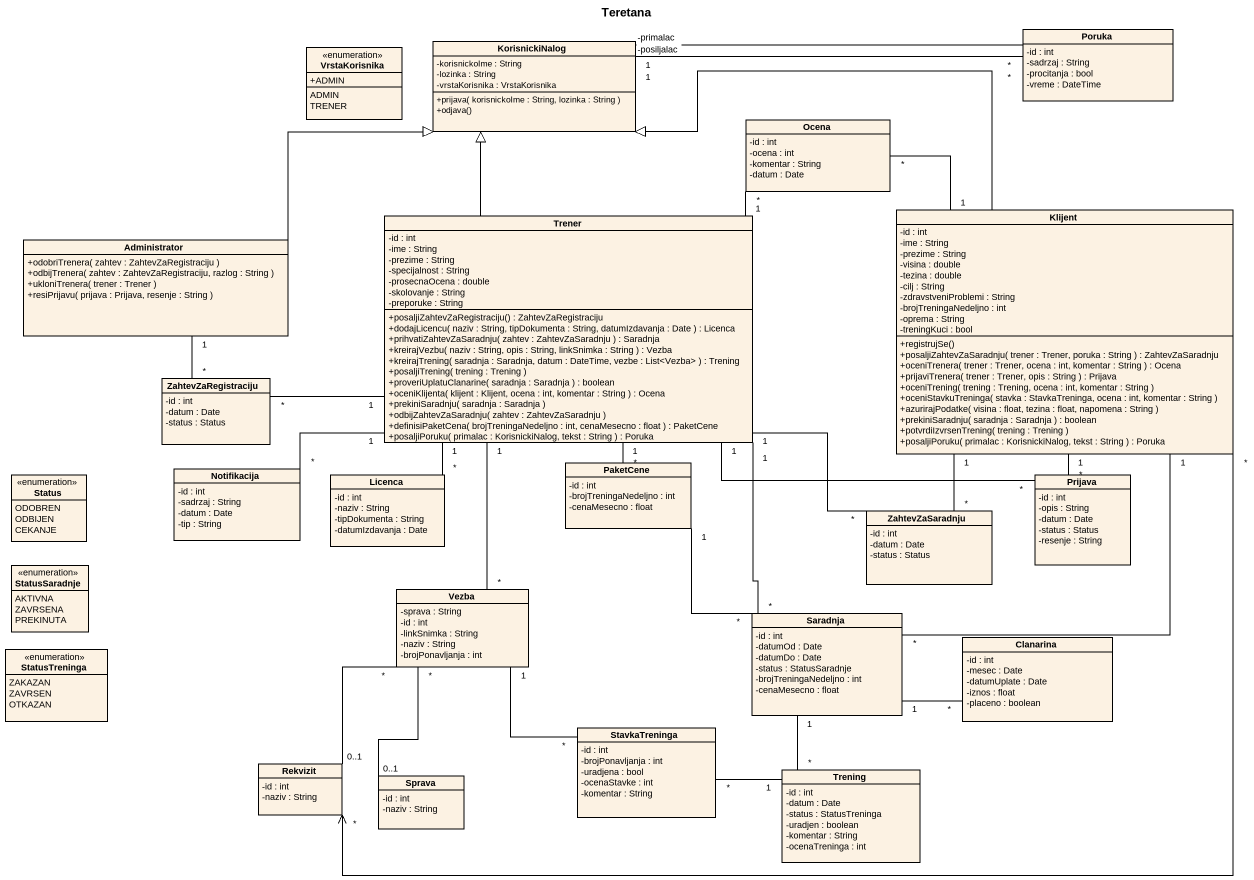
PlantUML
@startuml
title Teretana
hide circle
hide empty members
skinparam classAttributeIconSize 0
class Poruka {
  -id : int
  -sadrzaj : String
  -procitanja : bool
  -vreme : DateTime
}
enum VrstaKorisnika {
  +ADMIN
  ADMIN
  TRENER
}
class KorisnickiNalog {
  -korisnickoIme : String
  -lozinka : String
  -vrstaKorisnika : VrstaKorisnika
  +prijava( korisnickoIme : String, lozinka : String )
  +odjava()
}
class Ocena {
  -id : int
  -ocena : int
  -komentar : String
  -datum : Date
}
class Trener {
  -id : int
  -ime : String
  -prezime : String
  -specijalnost : String
  -prosecnaOcena : double
  -skolovanje : String
  -preporuke : String
  +posaljiZahtevZaRegistraciju() : ZahtevZaRegistraciju
  +dodajLicencu( naziv : String, tipDokumenta : String, datumIzdavanja : Date ) : Licenca
  +prihvatiZahtevZaSaradnju( zahtev : ZahtevZaSaradnju ) : Saradnja
  +kreirajVezbu( naziv : String, opis : String, linkSnimka : String ) : Vezba
  +kreirajTrening( saradnja : Saradnja, datum : DateTime, vezbe : List<Vezba> ) : Trening
  +posaljiTrening( trening : Trening )
  +proveriUplatuClanarine( saradnja : Saradnja ) : boolean
  +oceniKlijenta( klijent : Klijent, ocena : int, komentar : String ) : Ocena
  +prekiniSaradnju( saradnja : Saradnja )
  +odbijZahtevZaSaradnju( zahtev : ZahtevZaSaradnju )
  +definisiPaketCena( brojTreningaNedeljno : int, cenaMesecno : float ) : PaketCene
  +posaljiPoruku( primalac : KorisnickiNalog, tekst : String ) : Poruka
}
class Klijent {
  -id : int
  -ime : String
  -prezime : String
  -visina : double
  -tezina : double
  -cilj : String
  -zdravstveniProblemi : String
  -brojTreningaNedeljno : int
  -oprema : String
  -treningKuci : bool
  +registrujSe()
  +posaljiZahtevZaSaradnju( trener : Trener, poruka : String ) : ZahtevZaSaradnju
  +oceniTrenera( trener : Trener, ocena : int, komentar : String ) : Ocena
  +prijaviTrenera( trener : Trener, opis : String ) : Prijava
  +oceniTrening( trening : Trening, ocena : int, komentar : String )
  +oceniStavkuTreninga( stavka : StavkaTreninga, ocena : int, komentar : String )
  +azurirajPodatke( visina : float, tezina : float, napomena : String )
  +prekiniSaradnju( saradnja : Saradnja ) : boolean
  +potvrdiIzvrsenTrening( trening : Trening )
  +posaljiPoruku( primalac : KorisnickiNalog, tekst : String ) : Poruka
}
class Administrator {
  +odobriTrenera( zahtev : ZahtevZaRegistraciju )
  +odbijTrenera( zahtev : ZahtevZaRegistraciju, razlog : String )
  +ukloniTrenera( trener : Trener )
  +resiPrijavu( prijava : Prijava, resenje : String )
}
class ZahtevZaRegistraciju {
  -id : int
  -datum : Date
  -status : Status
}
enum Status {
  ODOBREN
  ODBIJEN
  CEKANJE
}
class Notifikacija {
  -id : int
  -sadrzaj : String
  -datum : Date
  -tip : String
}
class Licenca {
  -id : int
  -naziv : String
  -tipDokumenta : String
  -datumIzdavanja : Date
}
class PaketCene {
  -id : int
  -brojTreningaNedeljno : int
  -cenaMesecno : float
}
class Prijava {
  -id : int
  -opis : String
  -datum : Date
  -status : Status
  -resenje : String
}
class ZahtevZaSaradnju {
  -id : int
  -datum : Date
  -status : Status
}
enum StatusSaradnje {
  AKTIVNA
  ZAVRSENA
  PREKINUTA
}
class Vezba {
  -sprava : String
  -id : int
  -linkSnimka : String
  -naziv : String
  -brojPonavljanja : int
}
enum StatusTreninga {
  ZAKAZAN
  ZAVRSEN
  OTKAZAN
}
class Saradnja {
  -id : int
  -datumOd : Date
  -datumDo : Date
  -status : StatusSaradnje
  -brojTreningaNedeljno : int
  -cenaMesecno : float
}
class Clanarina {
  -id : int
  -mesec : Date
  -datumUplate : Date
  -iznos : float
  -placeno : boolean
}
class Rekvizit {
  -id : int
  -naziv : String
}
class StavkaTreninga {
  -id : int
  -brojPonavljanja : int
  -uradjena : bool
  -ocenaStavke : int
  -komentar : String
}
class Sprava {
  -id : int
  -naziv : String
}
class Trening {
  -id : int
  -datum : Date
  -status : StatusTreninga
  -uradjen : boolean
  -komentar : String
  -ocenaTreninga : int
}
Poruka "*" -left- "1\n-posiljalac" KorisnickiNalog
KorisnickiNalog "1\n-primalac" -right- "*" Poruka
Ocena "*" -- "1" Klijent
Trener -up-|> KorisnickiNalog
Trener "1" -up- "*" Ocena
Trener "1" -- "*" Licenca
Trener "1" -- "*" PaketCene
Trener "1" -- "*" ZahtevZaSaradnju
Trener "1" -- "*" Vezba
Trener "1" -- "*" Saradnja
Klijent -left-|> KorisnickiNalog
Klijent "1" -- "*" Prijava
Klijent "1" -- "*" ZahtevZaSaradnju
Administrator -right-|> KorisnickiNalog
Administrator "1" -- "*" ZahtevZaRegistraciju
ZahtevZaRegistraciju "*" -right- "1" Trener
Notifikacija "*" -right- "1" Trener
PaketCene "1" -- "*" Saradnja
Prijava "*" -left- "1" Trener
Vezba "*" -- "0..1" Rekvizit
Vezba "*" -- "0..1" Sprava
Saradnja "*" -up- "1" Klijent
Saradnja "1" -right- "*" Clanarina
Saradnja "1" -- "*" Trening
Rekvizit "*" <-right- "*" Klijent
StavkaTreninga "*" -up- "1" Vezba
StavkaTreninga "*" -right- "1" Trening
@enduml
